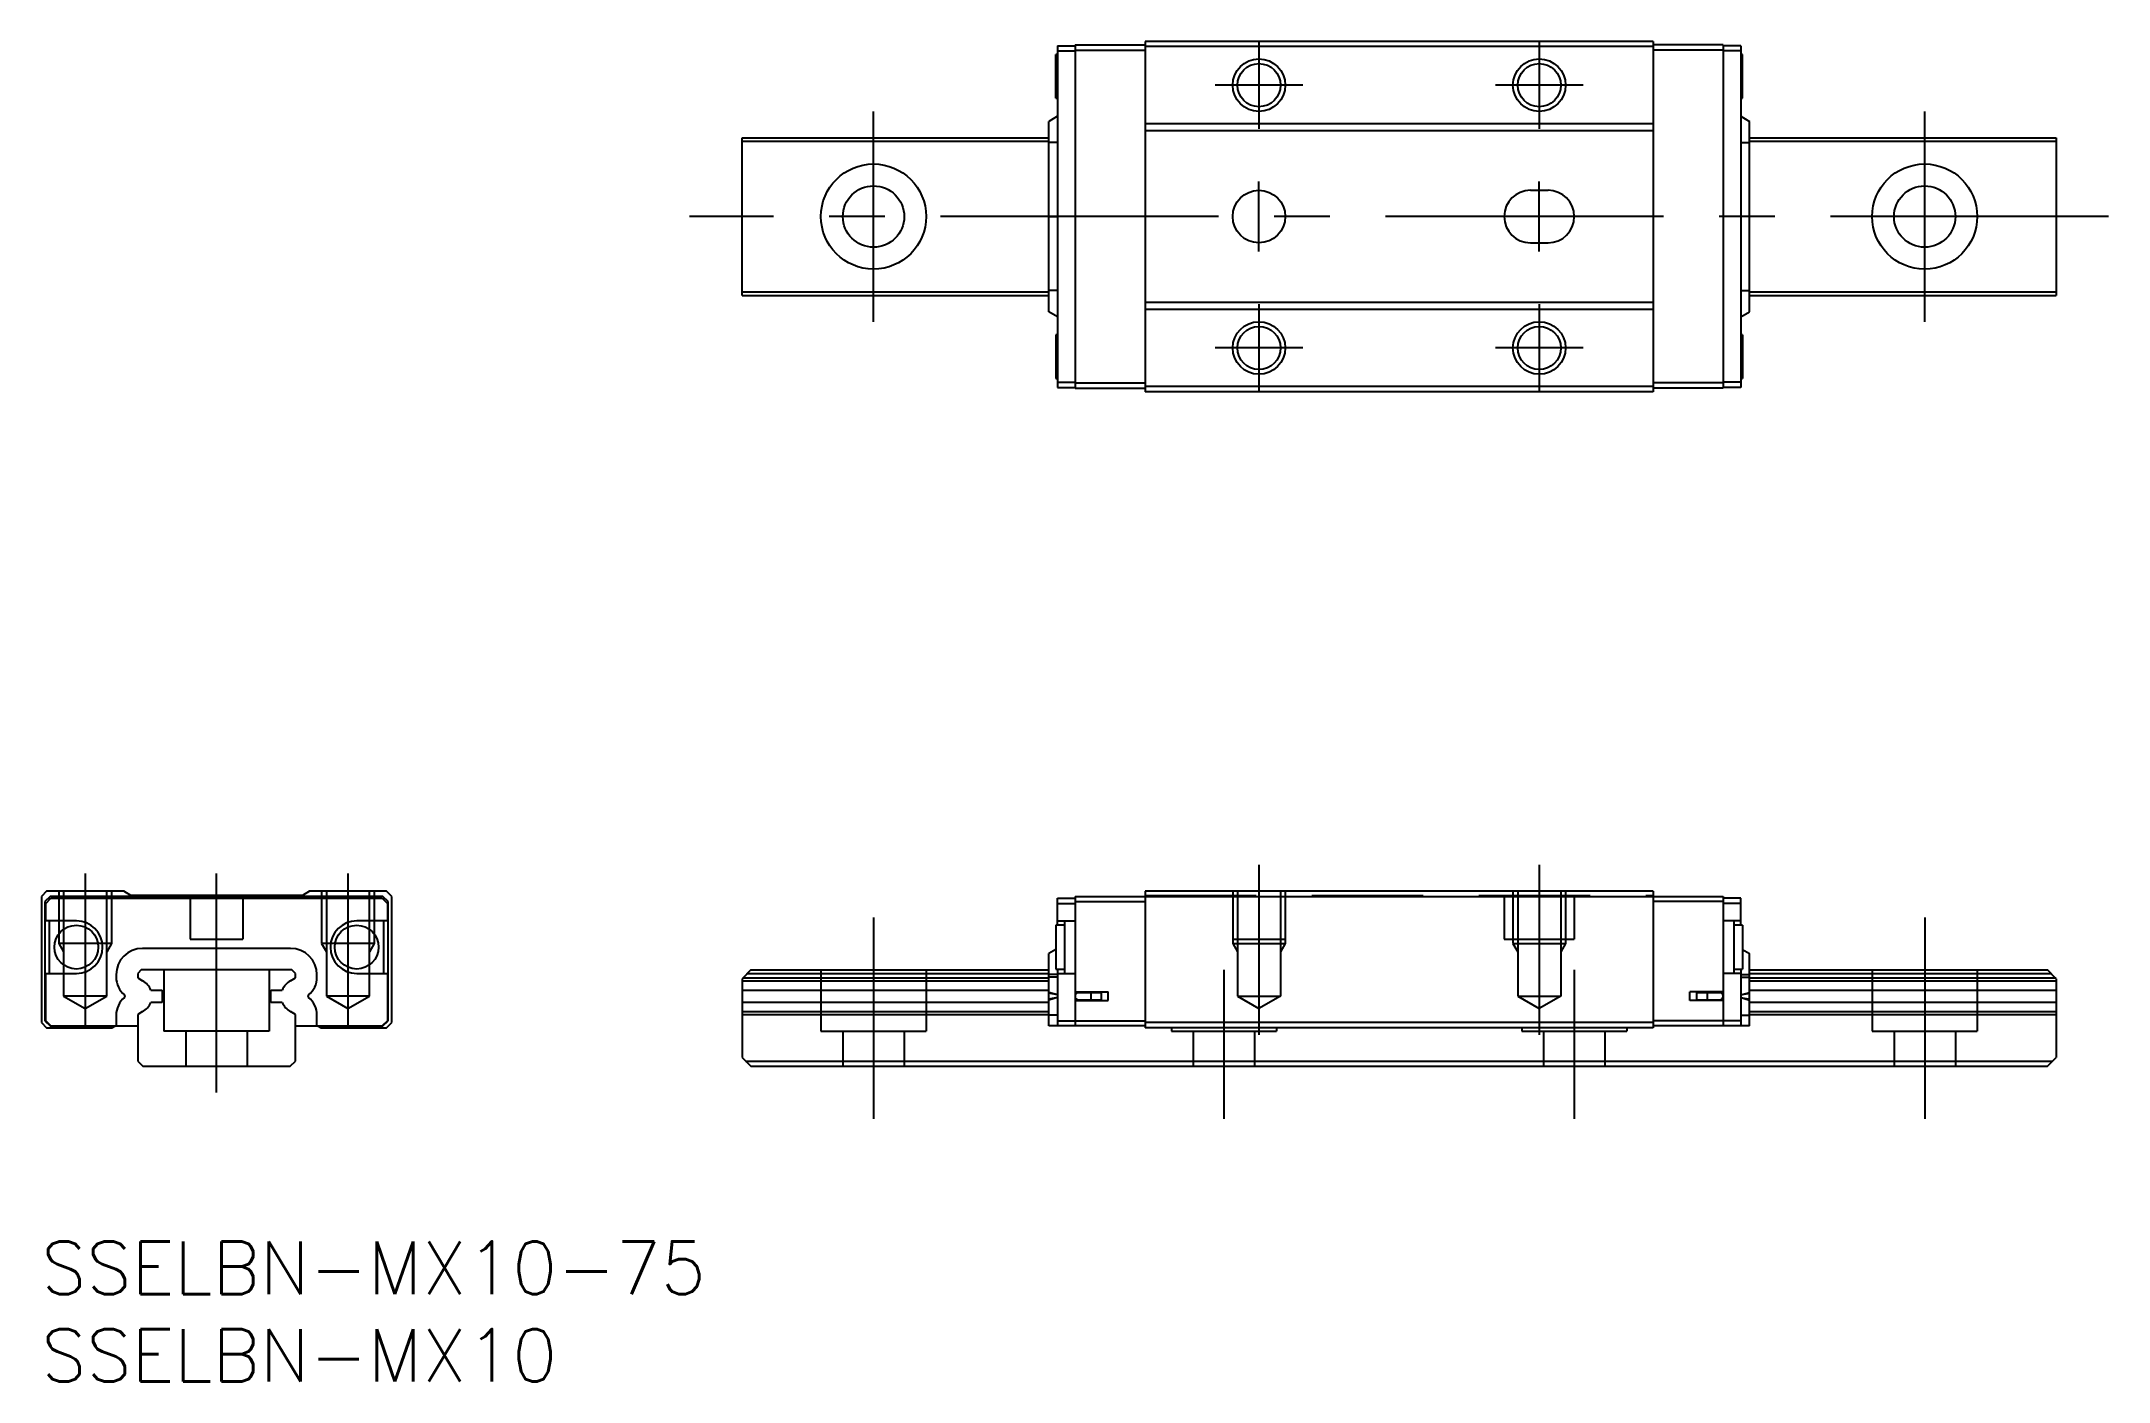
# Model space of a CAD drawing. Extents: x 0 to 118, y -8 to 69.
import ezdxf

# ---------------------------------------------------------------- set-up
doc = ezdxf.new("R2010")
doc.units = 0
doc.header["$LTSCALE"] = 0.5
doc.linetypes.add('CENTER', pattern=[50.8, 31.75, -6.35, 6.35, -6.35])
doc.linetypes.add('DASHED', pattern=[19.05, 12.7, -6.35])
for name, color, linetype in [('MSM_CENTER', 1, 'CENTER'), ('MSM_CONTINUOUS', 7, 'CONTINUOUS'), ('MSM_DASHED', 4, 'DASHED'), ('MSM_NARROW', 5, 'CONTINUOUS'), ('MSM_PART_NUMBER', 7, 'CONTINUOUS')]:
    doc.layers.add(name, color=color, linetype=linetype)
doc.styles.get("Standard").update_dxf_attribs({"font": 'txt.shx', "height": 3, "bigfont": 'bigfont.shx'})

# ---------------------------------------------------------------- blocks, each defined once
blk = doc.blocks.new('*U2')
at = {"layer": 'MSM_PART_NUMBER'}
blk.add_text('SSELBN-MX10-75', height=3, dxfattribs=at).set_placement((0, -3))
blk = doc.blocks.new('*U3')
at = {"layer": 'MSM_PART_NUMBER'}
blk.add_text('SSELBN-MX10', height=3, dxfattribs=at).set_placement((0, -8))

msp = doc.modelspace()

# ---------------------------------------------------------------- linework, layer by layer
at = {"layer": 'MSM_CENTER'}
for p, q in [((69.5, 68.5), (69.5, 63.5)), ((85.5, 68.5), (85.5, 63.5)), ((72, 66), (67, 66)), ((88, 66), (83, 66)), ((47.5, 52.5), (47.5, 64.5)), ((107.5, 52.5), (107.5, 64.5)), ((69.5, 56.5), (69.5, 60.5)), ((85.5, 56.5), (85.5, 60.5)), ((118, 58.5), (37, 58.5)), ((69.5, 53.5), (69.5, 48.5)), ((85.5, 53.5), (85.5, 48.5)), ((72, 51), (67, 51)), ((88, 51), (83, 51)), ((69.5, 21.5), (69.5, 11.79)), ((85.5, 21.5), (85.5, 11.79)), ((2.5, 21), (2.5, 12.29)), ((10, 8.5), (10, 21)), ((17.5, 21), (17.5, 12.29)), ((47.5, 18.5), (47.5, 7)), ((107.5, 18.5), (107.5, 7)), ((67.5, 15.5), (67.5, 7)), ((87.5, 15.5), (87.5, 7))]:
    msp.add_line(p, q, dxfattribs=at)
at = {"layer": 'MSM_CONTINUOUS'}
for p, q in [((63, 68.5), (63, 48.5)), ((92, 68.5), (63, 68.5)), ((92, 68.5), (92, 48.5)), ((57.9, 65.25), (57.9, 67.75)), ((58, 67.75), (57.9, 67.75)), ((58, 68.25), (58, 48.75)), ((58, 68.25), (59, 68.25)), ((58, 67.95), (59, 67.95)), ((59, 68.3), (63, 68.3)), ((59, 68.3), (59, 48.7)), ((59, 68), (63, 68)), ((92, 68.2), (63, 68.2)), ((96, 68.3), (92, 68.3)), ((96, 68), (92, 68)), ((96, 68.3), (96, 48.7)), ((97, 68.25), (96, 68.25)), ((97, 67.95), (96, 67.95)), ((97, 68.25), (97, 48.75)), ((97.1, 67.75), (97, 67.75)), ((97.1, 65.25), (97.1, 67.75)), ((57.9, 65.25), (58, 65.25)), ((97, 65.25), (97.1, 65.25)), ((58, 64.23), (57.5, 63.93)), ((57.5, 53.07), (57.5, 63.93)), ((92, 63.8), (63, 63.8)), ((97, 64.23), (97.5, 63.93)), ((97.5, 53.07), (97.5, 63.93)), ((40, 54), (40, 63)), ((40, 63), (57.5, 63)), ((40, 62.8), (57.5, 62.8)), ((58, 62.73), (57.5, 62.73)), ((92, 63.4), (63, 63.4)), ((97, 62.73), (97.5, 62.73)), ((97.5, 63), (115, 63)), ((97.5, 62.8), (115, 62.8)), ((115, 63), (115, 54)), ((85, 60), (86, 60)), ((57.5, 58.5), (58, 58.5)), ((97.5, 58.5), (97, 58.5)), ((85, 57), (86, 57)), ((40, 54.2), (57.5, 54.2)), ((40, 54), (57.5, 54)), ((58, 54.27), (57.5, 54.27)), ((92, 53.6), (63, 53.6)), ((92, 53.2), (63, 53.2)), ((97, 54.27), (97.5, 54.27)), ((97.5, 54.2), (115, 54.2)), ((97.5, 54), (115, 54)), ((58, 52.77), (57.5, 53.07)), ((97, 52.77), (97.5, 53.07)), ((58, 51.75), (57.9, 51.75)), ((57.9, 51.75), (57.9, 49.25)), ((97.1, 51.75), (97, 51.75)), ((97.1, 51.75), (97.1, 49.25)), ((57.9, 49.25), (58, 49.25)), ((58, 49.05), (59, 49.05)), ((58, 48.75), (59, 48.75)), ((59, 49), (63, 49)), ((59, 48.7), (63, 48.7)), ((92, 48.8), (63, 48.8)), ((92, 48.5), (63, 48.5)), ((96, 49), (92, 49)), ((96, 48.7), (92, 48.7)), ((97, 49.05), (96, 49.05)), ((97, 48.75), (96, 48.75)), ((97, 49.25), (97.1, 49.25)), ((0.3, 20), (0, 19.7)), ((0, 19.7), (0, 12.5)), ((0.5, 19.7), (0.2, 19.4)), ((0.2, 19.4), (0.2, 12.6)), ((0.25, 19.3), (0.55, 19.6)), ((0.25, 18.3), (0.25, 19.3)), ((4.7, 20), (0.3, 20)), ((19.5, 19.7), (0.5, 19.7)), ((0.55, 19.6), (19.45, 19.6)), ((5.1, 19.75), (4.7, 20)), ((14.9, 19.75), (5.1, 19.75)), ((15.3, 20), (14.9, 19.75)), ((19.7, 20), (15.3, 20)), ((19.45, 19.6), (19.75, 19.3)), ((19.8, 19.4), (19.5, 19.7)), ((20, 19.7), (19.7, 20)), ((19.75, 19.3), (19.75, 18.3)), ((19.8, 12.6), (19.8, 19.4)), ((20, 12.5), (20, 19.7)), ((58, 19.6), (59, 19.6)), ((58, 18.05), (58, 19.6)), ((58, 19.3), (59, 19.3)), ((59, 19.7), (96, 19.7)), ((59, 19.7), (59, 12.3)), ((59, 19.4), (63, 19.4)), ((92, 20), (63, 20)), ((63, 20), (63, 12.2)), ((92, 20), (92, 12.2)), ((96, 19.4), (92, 19.4)), ((96, 19.7), (96, 12.3)), ((97, 19.6), (96, 19.6)), ((97, 19.3), (96, 19.3)), ((97, 18.05), (97, 19.6)), ((2, 18.3), (0.25, 18.3)), ((0.45, 18.3), (0.45, 15.3)), ((19.75, 18.3), (18, 18.3)), ((19.55, 15.3), (19.55, 18.3)), ((57.9, 18.05), (57.9, 15.55)), ((58.4, 18.05), (57.9, 18.05)), ((58, 18.3), (59, 18.3)), ((58.4, 18.3), (58.4, 15.3)), ((97, 18.3), (96, 18.3)), ((96.6, 18.3), (96.6, 15.3)), ((97.1, 18.05), (96.6, 18.05)), ((97.1, 18.05), (97.1, 15.55)), ((14.23, 16.73), (5.77, 16.73)), ((57.9, 16.67), (57.5, 16.43)), ((97.1, 16.67), (97.5, 16.43)), ((5.7, 15.5), (5.5, 15.3)), ((14.3, 15.5), (5.7, 15.5)), ((14.5, 15.3), (14.3, 15.5)), ((40.5, 15.5), (40, 15)), ((40.5, 15.5), (57.5, 15.5)), ((57.5, 12.3), (57.5, 16.43)), ((57.9, 15.55), (58.4, 15.55)), ((58, 15.55), (58, 12.3)), ((96.6, 15.55), (97.1, 15.55)), ((97, 15.55), (97, 12.3)), ((97.5, 12.3), (97.5, 16.43)), ((97.5, 15.5), (114.5, 15.5)), ((115, 15), (114.5, 15.5)), ((0.25, 15.3), (2, 15.3)), ((0.25, 12.6), (0.25, 15.3)), ((4.27, 15.23), (4.27, 15.08)), ((5.5, 15.3), (5.5, 15.04)), ((5.5, 15.04), (5.78, 14.88)), ((6.25, 14.35), (6.9, 14.35)), ((6.9, 14.35), (6.9, 13.65)), ((13.1, 13.65), (13.1, 14.35)), ((13.1, 14.35), (13.75, 14.35)), ((14.22, 14.88), (14.5, 15.04)), ((14.5, 15.04), (14.5, 15.3)), ((15.73, 15.08), (15.73, 15.23)), ((18, 15.3), (19.75, 15.3)), ((19.75, 15.3), (19.75, 12.6)), ((40, 15), (40, 10.5)), ((40, 14.88), (57.5, 14.88)), ((40, 14.35), (57.5, 14.35)), ((40.04, 15.04), (57.5, 15.04)), ((40.3, 15.3), (57.5, 15.3)), ((58, 15.23), (57.5, 15.23)), ((58, 15.08), (57.5, 15.08)), ((58, 14.07), (57.5, 14.22)), ((58, 14.07), (57.5, 14.17)), ((58, 15.3), (59, 15.3)), ((59, 14.25), (60.9, 14.25)), ((60.5, 14.2), (59.2, 14.2)), ((59.5, 14.2), (59.5, 14.25)), ((59.83, 14.2), (59.83, 14.25)), ((59.9, 14.2), (59.9, 13.8)), ((60.5, 14.2), (60.5, 13.8)), ((60.9, 13.75), (60.9, 14.25)), ((96, 14.25), (94.1, 14.25)), ((94.1, 13.75), (94.1, 14.25)), ((95.8, 14.2), (94.5, 14.2)), ((94.5, 13.8), (94.5, 14.2)), ((95.1, 13.8), (95.1, 14.2)), ((95.17, 14.2), (95.17, 14.25)), ((95.5, 14.2), (95.5, 14.25)), ((97, 15.3), (96, 15.3)), ((97, 15.23), (97.5, 15.23)), ((97, 15.08), (97.5, 15.08)), ((97, 14.07), (97.5, 14.22)), ((97, 14.07), (97.5, 14.17)), ((97.5, 15.3), (114.7, 15.3)), ((97.5, 15.04), (115, 15.04)), ((97.5, 14.88), (115, 14.88)), ((97.5, 14.35), (115, 14.35)), ((115, 15), (115, 10.5)), ((5.78, 13.12), (5.5, 12.96)), ((6.9, 13.65), (6.25, 13.65)), ((13.75, 13.65), (13.1, 13.65)), ((14.5, 12.96), (14.22, 13.12)), ((57.5, 13.65), (40, 13.65)), ((40, 13.12), (57.5, 13.12)), ((58, 13.93), (57.5, 13.78)), ((58, 13.93), (57.5, 13.83)), ((59, 13.75), (60.9, 13.75)), ((59.2, 13.8), (60.5, 13.8)), ((59.5, 13.75), (59.5, 13.8)), ((59.83, 13.75), (59.83, 13.8)), ((96, 13.75), (94.1, 13.75)), ((94.5, 13.8), (95.8, 13.8)), ((95.17, 13.75), (95.17, 13.8)), ((95.5, 13.75), (95.5, 13.8)), ((97, 13.93), (97.5, 13.78)), ((97, 13.93), (97.5, 13.83)), ((115, 13.65), (97.5, 13.65)), ((97.5, 13.12), (115, 13.12)), ((0, 12.5), (0.3, 12.2)), ((0.2, 12.6), (0.5, 12.3)), ((0.55, 12.3), (0.25, 12.6)), ((0.3, 12.2), (4.03, 12.2)), ((0.5, 12.3), (5.5, 12.3)), ((4.03, 12.2), (4.24, 12.3)), ((4.27, 12.92), (4.27, 12.3)), ((5.5, 12.96), (5.5, 10.3)), ((14.5, 10.3), (14.5, 12.96)), ((14.5, 12.3), (19.5, 12.3)), ((15.73, 12.3), (15.73, 12.92)), ((15.76, 12.3), (15.97, 12.2)), ((15.97, 12.2), (19.7, 12.2)), ((19.75, 12.6), (19.45, 12.3)), ((19.5, 12.3), (19.8, 12.6)), ((19.7, 12.2), (20, 12.5)), ((40, 12.96), (57.5, 12.96)), ((58, 12.92), (57.5, 12.92)), ((63, 12.3), (57.5, 12.3)), ((58, 12.6), (63, 12.6)), ((92, 12.5), (63, 12.5)), ((92, 12.2), (63, 12.2)), ((97, 12.6), (92, 12.6)), ((97.5, 12.3), (92, 12.3)), ((97, 12.92), (97.5, 12.92)), ((97.5, 12.96), (115, 12.96)), ((5.5, 10.3), (5.8, 10)), ((5.8, 10), (14.2, 10)), ((14.2, 10), (14.5, 10.3)), ((40, 10.5), (40.5, 10)), ((40.2, 10.3), (114.8, 10.3)), ((40.5, 10), (114.5, 10)), ((114.5, 10), (115, 10.5))]:
    msp.add_line(p, q, dxfattribs=at)
for centre, radius in [((69.5, 66), 1.23), ((85.5, 66), 1.23), ((47.5, 58.5), 3), ((107.5, 58.5), 3), ((47.5, 58.5), 1.75), ((107.5, 58.5), 1.75), ((69.5, 58.5), 1.5), ((69.5, 51), 1.23), ((85.5, 51), 1.23), ((2, 16.8), 1.25), ((18, 16.8), 1.25)]:
    msp.add_circle(centre, radius, dxfattribs=at)
for centre, radius, start, end in [((85, 58.5), 1.5, 90, 270), ((86, 58.5), 1.5, 270, 90), ((2, 16.8), 1.5, 270, 90), ((18, 16.8), 1.5, 90, 270), ((5.77, 15.23), 1.5, 90, 180), ((14.23, 15.23), 1.5, 0, 90), ((5.57, 15.08), 1.3, 180, 230.7306), ((5.23, 13.93), 1.1, 22.4464, 60.0031), ((14.77, 13.93), 1.1, 119.9969, 157.5536), ((14.43, 15.08), 1.3, 309.2694, 0), ((59.2, 14), 0.2, 90, 270), ((95.8, 14), 0.2, 270, 90), ((5.57, 12.92), 1.3, 129.2694, 180), ((4.68, 14), 0.1, 309.2694, 50.7306), ((5.23, 14.07), 1.1, 299.9969, 337.5536), ((14.77, 14.07), 1.1, 202.4464, 240.0031), ((15.32, 14), 0.1, 129.2694, 230.7306), ((14.43, 12.92), 1.3, 0, 50.7306)]:
    msp.add_arc(centre, radius, start, end, dxfattribs=at)
at = {"layer": 'MSM_DASHED'}
for p, q in [((1, 20), (1, 17)), ((1.27, 20), (1.27, 14)), ((3.73, 14), (3.73, 20)), ((4, 20), (4, 17)), ((8.5, 19.75), (8.5, 17.25)), ((11.5, 19.75), (11.5, 17.25)), ((16, 20), (16, 17)), ((16.27, 20), (16.27, 14)), ((18.73, 14), (18.73, 20)), ((19, 20), (19, 17)), ((63, 19.75), (92, 19.75)), ((68, 20), (68, 17)), ((68.27, 20), (68.27, 14)), ((70.73, 20), (70.73, 14)), ((71, 20), (71, 17)), ((83.5, 19.75), (83.5, 17.25)), ((84, 20), (84, 17)), ((84.27, 20), (84.27, 14)), ((86.73, 20), (86.73, 14)), ((87, 20), (87, 17)), ((87.5, 19.75), (87.5, 17.25)), ((1, 17), (1.27, 16.53)), ((4, 17), (1, 17)), ((4, 17), (3.73, 16.53)), ((8.5, 17.25), (11.5, 17.25)), ((16, 17), (16.27, 16.53)), ((19, 17), (16, 17)), ((19, 17), (18.73, 16.53)), ((68, 17.25), (71, 17.25)), ((68, 17), (68.27, 16.53)), ((68, 17), (71, 17)), ((71, 17), (70.73, 16.53)), ((83.5, 17.25), (87.5, 17.25)), ((84, 17), (84.27, 16.53)), ((84, 17), (87, 17)), ((87, 17), (86.73, 16.53)), ((7, 15.5), (7, 12)), ((13, 15.5), (13, 12)), ((44.5, 15.5), (44.5, 12)), ((50.5, 15.5), (50.5, 12)), ((104.5, 15.5), (104.5, 12)), ((110.5, 15.5), (110.5, 12)), ((1.27, 14), (2.5, 13.29)), ((3.73, 14), (1.27, 14)), ((2.5, 13.29), (3.73, 14)), ((16.27, 14), (17.5, 13.29)), ((18.73, 14), (16.27, 14)), ((17.5, 13.29), (18.73, 14)), ((68.27, 14), (70.73, 14)), ((68.27, 14), (69.5, 13.29)), ((70.73, 14), (69.5, 13.29)), ((84.27, 14), (86.73, 14)), ((84.27, 14), (85.5, 13.29)), ((86.73, 14), (85.5, 13.29)), ((13, 12), (7, 12)), ((8.25, 12), (8.25, 10)), ((11.75, 12), (11.75, 10)), ((44.5, 12), (50.5, 12)), ((45.75, 12), (45.75, 10)), ((49.25, 12), (49.25, 10)), ((64.5, 12.2), (64.5, 12)), ((64.5, 12), (70.5, 12)), ((65.75, 12), (65.75, 10)), ((69.25, 12), (69.25, 10)), ((70.5, 12.2), (70.5, 12)), ((84.5, 12.2), (84.5, 12)), ((84.5, 12), (90.5, 12)), ((85.75, 12), (85.75, 10)), ((89.25, 12), (89.25, 10)), ((90.5, 12.2), (90.5, 12)), ((104.5, 12), (110.5, 12)), ((105.75, 12), (105.75, 10)), ((109.25, 12), (109.25, 10))]:
    msp.add_line(p, q, dxfattribs=at)
at = {"layer": 'MSM_NARROW'}
for centre in [(69.5, 66), (85.5, 66), (69.5, 51), (85.5, 51)]:
    msp.add_circle(centre, 1.5, dxfattribs=at)

# ---------------------------------------------------------------- block references
at = {"layer": 'MSM_CONTINUOUS'}
for name in ['*U2', '*U3']:
    msp.add_blockref(name, (0, 0), dxfattribs=at)

doc.saveas('drawing.dxf')
